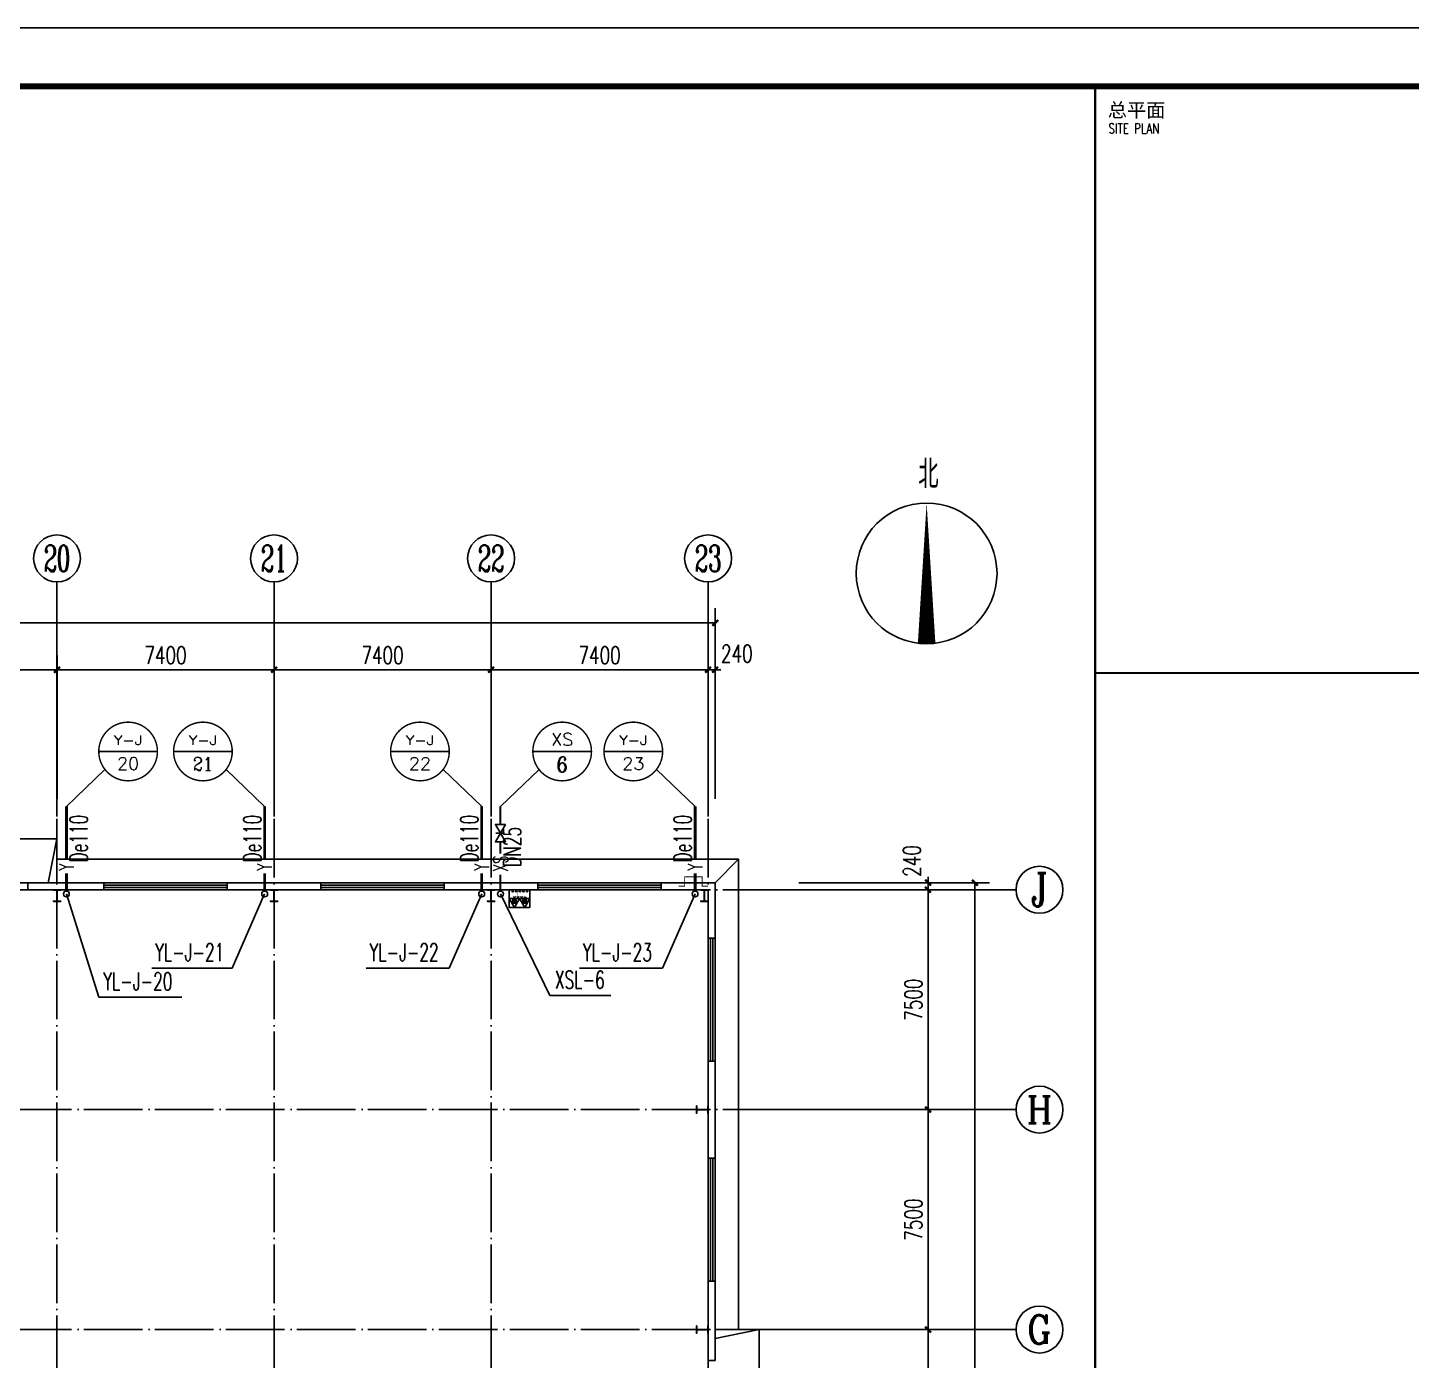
# Model space of a CAD drawing. Extents: x 12811826 to 27008858, y -1172757 to 50528.
# Drawn here: x 13485985 to 13533164, y -245693 to -200243 of the extents above; entities that cross this region are included whole.
import ezdxf
from ezdxf.enums import TextEntityAlignment as Align

# ---------------------------------------------------------------- set-up
doc = ezdxf.new("R2010")
doc.units = 0
doc.header["$LTSCALE"] = 1000
doc.header["$MEASUREMENT"] = 0
doc.linetypes.add('DOTE', pattern=[2.42, 2, -0.2, 0.02, -0.2])
for name, color, linetype in [('AXIS', 3, 'Continuous'), ('AXIS_TEXT', 7, 'Continuous'), ('COLUMN', 2, 'Continuous'), ('DIM_SYMB', 3, 'Continuous'), ('DIM_消防', 3, 'Continuous'), ('DIM_雨水', 3, 'Continuous'), ('DOTE', 8, 'DOTE'), ('EQUIP_消防', 7, 'Continuous'), ('PIPE-消防', 1, 'Continuous'), ('PIPE-雨水', 4, 'Continuous'), ('PUB_TEXT', 7, 'Continuous'), ('TEXT_消防', 7, 'Continuous'), ('TEXT_雨水', 7, 'Continuous'), ('TK', 4, 'Continuous'), ('TWT_TEXT', 7, 'Continuous'), ('VALVE_消防', 7, 'Continuous'), ('VPIPE-消防', 1, 'Continuous'), ('VPIPE-雨水', 4, 'Continuous'), ('WALL-PARAPET', 6, 'Continuous'), ('WINDOW', 4, 'Continuous')]:
    doc.layers.add(name, color=color, linetype=linetype)
doc.styles.add('_TCH_AXIS', font='COMPLEX', dxfattribs={"bigfont": 'GBCBIG'})
doc.styles.add('_TCH_DIM', font='SIMPLEX', dxfattribs={"bigfont": 'GBCBIG'})
doc.styles.add('_TCH_DIM_T3', font='SIMPLEX', dxfattribs={"width": 0.705882, "bigfont": 'GBCBIG'})
doc.styles.add('_TWT_CIRCLE', font='COMPLEX', dxfattribs={"width": 1.1, "height": 3, "bigfont": 'HZTXT'})
doc.styles.add('_TWT_PIPEDN', font='SIMPLEX', dxfattribs={"width": 0.8, "height": 3, "bigfont": 'HZTXT'})
doc.styles.add('_TWT_PIPETEXT', font='COMPLEX', dxfattribs={"width": 0.8, "height": 2.5, "bigfont": 'HZTXT'})
doc.styles.add('_TWT_SERIAL', font='COMPLEX', dxfattribs={"width": 0.8, "height": 3, "bigfont": 'HZTXT'})
doc.styles.add('COMPLEX', font='COMPLEX')
doc.styles.add('ROMANS', font='romans', dxfattribs={"width": 0.65, "height": 231.275})
doc.styles.add('图签宋体', font='', dxfattribs={"height": 300})
doc.styles.get('图签宋体').set_extended_font_data('NSimSun')
doc.dimstyles.new('_TCH_ARCH&&200', dxfattribs={"dimtxt": 595, "dimasz": 200, "dimexe": 500, "dimexo": 600, "dimgap": 200, "dimtad": 1, "dimdec": 0, "dimzin": 0, "dimdsep": 46, "dimtxsty": '_TCH_DIM_T3', "dimblk": 'ARCHTICK', "dimcen": 0.09, "dimclrt": 7, "dimazin": 2, "dimtfac": 1, "dimtdec": 0, "dimtix": 1, "dimtmove": 2, "dimatfit": 3, "dimfxl": 0, "dimtolj": 1, "dimtzin": 0, "dimarcsym": 0})

# ---------------------------------------------------------------- blocks, each defined once
blk = doc.blocks.new('A$C797E1D2B')
at = {"layer": 'COLUMN'}
h = blk.add_hatch(color=256, dxfattribs=at)
h.paths.add_polyline_path([(125, 400), (250, 400), (250, 388), (130, 388), (130, 200), (125, 200)])
h.paths.add_polyline_path([(0, 400), (125, 400), (125, 200), (120, 200), (120, 388), (0, 388)])
h.paths.add_polyline_path([(0, 12), (120, 12), (120, 200), (125, 200), (125, 0), (0, 0)])
h.paths.add_polyline_path([(125, 200), (130, 200), (130, 12), (250, 12), (250, 0), (125, 0)])
blk.add_lwpolyline([(250, 0), (250, 12), (130, 12), (130, 388), (250, 388), (250, 400), (0, 400), (0, 388), (120, 388), (120, 12), (0, 12), (0, 0)], close=True, dxfattribs=at)
blk = doc.blocks.new('_AXISO')
blk.add_circle((0, 0), 0.5)
at = {"layer": 'AXIS_TEXT', "style": 'COMPLEX', "width": 1.041667}
blk.add_attdef('A', text='', height=0.56, dxfattribs=at).set_placement((-0.25, -0.28), (0.25, -0.28), align=Align.FIT)
blk = doc.blocks.new('消防软管卷盘')
blk.add_lwpolyline([(4963954, 151899), (4963954, 150312), (4964641, 150312), (4964641, 151899)], close=True)
for points, const_width in [([(4964134, 151704), (4964482, 151704)], 1), ([(4964134, 151566), (4964482, 151566)], 1), ([(4964134, 151428), (4964482, 151428)], 1), ([(4964134, 151290), (4964482, 151290)], 1), ([(4964134, 151152), (4964482, 151152)], 1), ([(4964134, 151014), (4964482, 151014)], 0.1), ([(4964134, 150876), (4964482, 150876)], 1), ([(4964134, 150738), (4964482, 150738)], 1), ([(4964150, 150600), (4964499, 150600)], 1), ([(4964150, 150462), (4964499, 150462)], 1)]:
    blk.add_lwpolyline(points, dxfattribs=dict(const_width=const_width))
for centre, start, end in [((4964134, 151636), 90, 270), ((4964134, 151360), 90, 270), ((4964134, 151084), 90, 270), ((4964134, 150808), 90, 270), ((4964482, 151498), 270, 90), ((4964482, 151222), 270, 90), ((4964482, 150946), 270, 90), ((4964150, 150532), 90, 270), ((4964499, 150670), 270, 90)]:
    blk.add_arc(centre, 69, start, end)
blk = doc.blocks.new('$TwtSys$00000546')
h = blk.add_hatch()
h.set_pattern_fill('ANSI31', color=256, scale=200, style=0)
h.set_pattern_definition([(45, (-38543.802, -6670.83), (-17.67767, 17.67767), [])])
h.paths.add_polyline_path([(-65, 174), (65, 174), (65, 44), (-65, 44)])
for points in [[(0, 344), (-198, 0), (198, 0)], [(-65, 174), (65, 174), (65, 44), (-65, 44)]]:
    blk.add_lwpolyline(points, close=True)
blk = doc.blocks.new('92623')
blk.add_lwpolyline([(8910066, 83014), (8909273, 83014), (8909273, 82670), (8910066, 82670)], close=True)
at = {"xscale": -0.5, "yscale": 0.5, "zscale": 0.5, "rotation": 89.99999999998747}
blk.add_blockref('消防软管卷盘', (8985223, 2565334), dxfattribs=at)
at = {"layer": 'EQUIP_消防', "color": 8, "rotation": 180}
for p in [(8909471, 83014), (8909868, 83014)]:
    blk.add_blockref('$TwtSys$00000546', p, dxfattribs=at)
blk = doc.blocks.new('GeYuanFrame_14875563', base_point=(20.09, 4.53))
at = {"layer": 'TK'}
blk.add_lwpolyline([(20.09, 4.53), (20.09, 598.53), (1071.09, 598.53), (1071.09, 4.53)], close=True, dxfattribs=at)
at = {"layer": 'TK', "const_width": 1}
blk.add_lwpolyline([(45.09, 588.53), (1061.09, 588.53), (1061.09, 14.53), (45.09, 14.53)], close=True, dxfattribs=at)
at = {"layer": 'TK'}
for points, const_width in [([(991.09, 588.53), (991.09, 14.53)], 0.4), ([(991.09, 488.5), (1061.09, 488.5)], 0.35)]:
    blk.add_lwpolyline(points, dxfattribs=dict(at, const_width=const_width))
at = {"layer": 'TK', "style": '图签宋体'}
blk.add_text('总平面', height=2.4, dxfattribs=at).set_placement((993.23, 583.28))
at = {"layer": 'TK', "style": 'ROMANS', "width": 0.76}
blk.add_text('SITE PLAN', height=1.697, dxfattribs=at).set_placement((993.35, 580.49))
blk = doc.blocks.new('$TCHSYS$WIN2D')
for p, q in [((-0.5, 0.5), (0.5, 0.5)), ((-0.5, 0.5), (-0.5, -0.5)), ((0.5, 0.5), (0.5, -0.5)), ((0.5, 0.167), (-0.5, 0.167)), ((0.5, -0.167), (-0.5, -0.167)), ((-0.5, -0.5), (0.5, -0.5))]:
    blk.add_line(p, q)
blk = doc.blocks.new('_ArchTick')
at = {"color": 0, "linetype": 'ByBlock', "const_width": 0.4}
blk.add_lwpolyline([(-0.5, -0.5), (0.5, 0.5)], dxfattribs=at)
blk = doc.blocks.new('*D172')
at = {"layer": 'AXIS', "color": 0, "lineweight": -2}
for p, q in [((13346145, -226543), (13346145, -220043)), ((13509425, -226543), (13509425, -220043)), ((13346145, -220543), (13509425, -220543))]:
    blk.add_line(p, q, dxfattribs=at)
at = {"layer": 'Defpoints', "color": 0}
for p in [(13509425, -220543), (13346145, -227143), (13509425, -227143)]:
    blk.add_point(p, dxfattribs=at)
at = {"layer": 'AXIS', "color": 0, "lineweight": -2, "xscale": 200, "yscale": 200, "zscale": 200, "rotation": 180}
blk.add_blockref('_ArchTick', (13346145, -220543), dxfattribs=at)
at = {"layer": 'AXIS', "color": 0, "lineweight": -2, "xscale": 200, "yscale": 200, "zscale": 200}
blk.add_blockref('_ArchTick', (13509425, -220543), dxfattribs=at)
at = {"layer": 'AXIS', "color": 7, "insert": (13427785, -220046), "char_height": 595, "attachment_point": 5, "style": '_TCH_DIM_T3'}
blk.add_mtext('\\A1;163280', dxfattribs=at)
blk = doc.blocks.new('*D192')
at = {"layer": 'AXIS', "color": 0, "lineweight": -2}
for p, q in [((13479585, -226543), (13479585, -221643)), ((13486985, -226543), (13486985, -221643)), ((13479585, -222143), (13486985, -222143))]:
    blk.add_line(p, q, dxfattribs=at)
at = {"layer": 'Defpoints', "color": 0}
for p in [(13486985, -222143), (13479585, -227143), (13486985, -227143)]:
    blk.add_point(p, dxfattribs=at)
at = {"layer": 'AXIS', "color": 0, "lineweight": -2, "xscale": 200, "yscale": 200, "zscale": 200, "rotation": 180}
blk.add_blockref('_ArchTick', (13479585, -222143), dxfattribs=at)
at = {"layer": 'AXIS', "color": 0, "lineweight": -2, "xscale": 200, "yscale": 200, "zscale": 200}
blk.add_blockref('_ArchTick', (13486985, -222143), dxfattribs=at)
at = {"layer": 'AXIS', "color": 7, "insert": (13483285, -221646), "char_height": 595, "attachment_point": 5, "style": '_TCH_DIM_T3'}
blk.add_mtext('\\A1;7400', dxfattribs=at)
blk = doc.blocks.new('*D193')
at = {"layer": 'AXIS', "color": 0, "lineweight": -2}
for p, q in [((13486985, -226543), (13486985, -221643)), ((13494385, -226543), (13494385, -221643)), ((13486985, -222143), (13494385, -222143))]:
    blk.add_line(p, q, dxfattribs=at)
at = {"layer": 'Defpoints', "color": 0}
for p in [(13494385, -222143), (13486985, -227143), (13494385, -227143)]:
    blk.add_point(p, dxfattribs=at)
at = {"layer": 'AXIS', "color": 0, "lineweight": -2, "xscale": 200, "yscale": 200, "zscale": 200, "rotation": 180}
blk.add_blockref('_ArchTick', (13486985, -222143), dxfattribs=at)
at = {"layer": 'AXIS', "color": 0, "lineweight": -2, "xscale": 200, "yscale": 200, "zscale": 200}
blk.add_blockref('_ArchTick', (13494385, -222143), dxfattribs=at)
at = {"layer": 'AXIS', "color": 7, "insert": (13490685, -221646), "char_height": 595, "attachment_point": 5, "style": '_TCH_DIM_T3'}
blk.add_mtext('\\A1;7400', dxfattribs=at)
blk = doc.blocks.new('*D194')
at = {"layer": 'AXIS', "color": 0, "lineweight": -2}
for p, q in [((13494385, -226543), (13494385, -221643)), ((13501785, -226543), (13501785, -221643)), ((13494385, -222143), (13501785, -222143))]:
    blk.add_line(p, q, dxfattribs=at)
at = {"layer": 'Defpoints', "color": 0}
for p in [(13501785, -222143), (13494385, -227143), (13501785, -227143)]:
    blk.add_point(p, dxfattribs=at)
at = {"layer": 'AXIS', "color": 0, "lineweight": -2, "xscale": 200, "yscale": 200, "zscale": 200, "rotation": 180}
blk.add_blockref('_ArchTick', (13494385, -222143), dxfattribs=at)
at = {"layer": 'AXIS', "color": 0, "lineweight": -2, "xscale": 200, "yscale": 200, "zscale": 200}
blk.add_blockref('_ArchTick', (13501785, -222143), dxfattribs=at)
at = {"layer": 'AXIS', "color": 7, "insert": (13498085, -221646), "char_height": 595, "attachment_point": 5, "style": '_TCH_DIM_T3'}
blk.add_mtext('\\A1;7400', dxfattribs=at)
blk = doc.blocks.new('*D195')
at = {"layer": 'AXIS', "color": 0, "lineweight": -2}
for p, q in [((13501785, -226543), (13501785, -221643)), ((13509185, -226543), (13509185, -221643)), ((13501785, -222143), (13509185, -222143))]:
    blk.add_line(p, q, dxfattribs=at)
at = {"layer": 'Defpoints', "color": 0}
for p in [(13509185, -222143), (13501785, -227143), (13509185, -227143)]:
    blk.add_point(p, dxfattribs=at)
at = {"layer": 'AXIS', "color": 0, "lineweight": -2, "xscale": 200, "yscale": 200, "zscale": 200, "rotation": 180}
blk.add_blockref('_ArchTick', (13501785, -222143), dxfattribs=at)
at = {"layer": 'AXIS', "color": 0, "lineweight": -2, "xscale": 200, "yscale": 200, "zscale": 200}
blk.add_blockref('_ArchTick', (13509185, -222143), dxfattribs=at)
at = {"layer": 'AXIS', "color": 7, "insert": (13505485, -221646), "char_height": 595, "attachment_point": 5, "style": '_TCH_DIM_T3'}
blk.add_mtext('\\A1;7400', dxfattribs=at)
blk = doc.blocks.new('*D196')
at = {"layer": 'AXIS', "color": 0, "lineweight": -2}
for p, q in [((13509185, -226543), (13509185, -221643)), ((13509425, -226543), (13509425, -221643)), ((13509185, -222143), (13508985, -222143)), ((13509185, -222143), (13509425, -222143)), ((13509425, -222143), (13509625, -222143))]:
    blk.add_line(p, q, dxfattribs=at)
at = {"layer": 'Defpoints', "color": 0}
for p in [(13509425, -222143), (13509185, -227143), (13509425, -227143)]:
    blk.add_point(p, dxfattribs=at)
at = {"layer": 'AXIS', "color": 0, "lineweight": -2, "xscale": 200, "yscale": 200, "zscale": 200}
blk.add_blockref('_ArchTick', (13509185, -222143), dxfattribs=at)
at = {"layer": 'AXIS', "color": 0, "lineweight": -2, "xscale": 200, "yscale": 200, "zscale": 200, "rotation": 180}
blk.add_blockref('_ArchTick', (13509425, -222143), dxfattribs=at)
at = {"layer": 'AXIS', "color": 7, "insert": (13510165, -221593), "char_height": 595, "attachment_point": 5, "style": '_TCH_DIM_T3'}
blk.add_mtext('\\A1;240', dxfattribs=at)
blk = doc.blocks.new('*D197')
at = {"layer": 'AXIS', "color": 0, "lineweight": -2}
for p, q in [((13512285, -229403), (13518785, -229403)), ((13518285, -289883), (13518285, -229403)), ((13512285, -289883), (13518785, -289883))]:
    blk.add_line(p, q, dxfattribs=at)
at = {"layer": 'Defpoints', "color": 0}
for p in [(13511685, -229403), (13518285, -229403), (13511685, -289883)]:
    blk.add_point(p, dxfattribs=at)
at = {"layer": 'AXIS', "color": 0, "lineweight": -2, "xscale": 200, "yscale": 200, "zscale": 200}
for p, rotation in [((13518285, -229403), 90), ((13518285, -289883), 270)]:
    blk.add_blockref('_ArchTick', p, dxfattribs=dict(at, rotation=rotation))
at = {"layer": 'AXIS', "color": 7, "insert": (13517787, -259643), "char_height": 595, "attachment_point": 5, "rotation": 90, "style": '_TCH_DIM_T3'}
blk.add_mtext('\\A1;60480', dxfattribs=at)
blk = doc.blocks.new('*D205')
at = {"layer": 'AXIS', "color": 0, "lineweight": -2}
for p, q in [((13512285, -244643), (13517185, -244643)), ((13516685, -252143), (13516685, -244643)), ((13512285, -252143), (13517185, -252143))]:
    blk.add_line(p, q, dxfattribs=at)
at = {"layer": 'Defpoints', "color": 0}
for p in [(13511685, -244643), (13516685, -244643), (13511685, -252143)]:
    blk.add_point(p, dxfattribs=at)
at = {"layer": 'AXIS', "color": 0, "lineweight": -2, "xscale": 200, "yscale": 200, "zscale": 200}
for p, rotation in [((13516685, -244643), 90), ((13516685, -252143), 270)]:
    blk.add_blockref('_ArchTick', p, dxfattribs=dict(at, rotation=rotation))
at = {"layer": 'AXIS', "color": 7, "insert": (13516187, -248393), "char_height": 595, "attachment_point": 5, "rotation": 90, "style": '_TCH_DIM_T3'}
blk.add_mtext('\\A1;7500', dxfattribs=at)
blk = doc.blocks.new('*D206')
at = {"layer": 'AXIS', "color": 0, "lineweight": -2}
for p, q in [((13512285, -237143), (13517185, -237143)), ((13516685, -244643), (13516685, -237143)), ((13512285, -244643), (13517185, -244643))]:
    blk.add_line(p, q, dxfattribs=at)
at = {"layer": 'Defpoints', "color": 0}
for p in [(13511685, -237143), (13516685, -237143), (13511685, -244643)]:
    blk.add_point(p, dxfattribs=at)
at = {"layer": 'AXIS', "color": 0, "lineweight": -2, "xscale": 200, "yscale": 200, "zscale": 200}
for p, rotation in [((13516685, -237143), 90), ((13516685, -244643), 270)]:
    blk.add_blockref('_ArchTick', p, dxfattribs=dict(at, rotation=rotation))
at = {"layer": 'AXIS', "color": 7, "insert": (13516187, -240893), "char_height": 595, "attachment_point": 5, "rotation": 90, "style": '_TCH_DIM_T3'}
blk.add_mtext('\\A1;7500', dxfattribs=at)
blk = doc.blocks.new('*D207')
at = {"layer": 'AXIS', "color": 0, "lineweight": -2}
for p, q in [((13512285, -229643), (13517185, -229643)), ((13516685, -237143), (13516685, -229643)), ((13512285, -237143), (13517185, -237143))]:
    blk.add_line(p, q, dxfattribs=at)
at = {"layer": 'Defpoints', "color": 0}
for p in [(13511685, -229643), (13516685, -229643), (13511685, -237143)]:
    blk.add_point(p, dxfattribs=at)
at = {"layer": 'AXIS', "color": 0, "lineweight": -2, "xscale": 200, "yscale": 200, "zscale": 200}
for p, rotation in [((13516685, -229643), 90), ((13516685, -237143), 270)]:
    blk.add_blockref('_ArchTick', p, dxfattribs=dict(at, rotation=rotation))
at = {"layer": 'AXIS', "color": 7, "insert": (13516187, -233393), "char_height": 595, "attachment_point": 5, "rotation": 90, "style": '_TCH_DIM_T3'}
blk.add_mtext('\\A1;7500', dxfattribs=at)
blk = doc.blocks.new('*D208')
at = {"layer": 'AXIS', "color": 0, "lineweight": -2}
for p, q in [((13516685, -229403), (13516685, -229203)), ((13512285, -229403), (13517185, -229403)), ((13512285, -229643), (13517185, -229643)), ((13516685, -229643), (13516685, -229403)), ((13516685, -229643), (13516685, -229843))]:
    blk.add_line(p, q, dxfattribs=at)
at = {"layer": 'Defpoints', "color": 0}
for p in [(13511685, -229403), (13511685, -229643), (13516685, -229403)]:
    blk.add_point(p, dxfattribs=at)
at = {"layer": 'AXIS', "color": 0, "lineweight": -2, "xscale": 200, "yscale": 200, "zscale": 200}
for p, rotation in [((13516685, -229403), 270), ((13516685, -229643), 90)]:
    blk.add_blockref('_ArchTick', p, dxfattribs=dict(at, rotation=rotation))
at = {"layer": 'AXIS', "color": 7, "insert": (13516135, -228663), "char_height": 595, "attachment_point": 5, "rotation": 90, "style": '_TCH_DIM_T3'}
blk.add_mtext('\\A1;240', dxfattribs=at)
blk = doc.blocks.new('$VALVE$00000296')
for points in [[(-125, 72), (-125, -72), (125, 72), (125, -72), (-125, 72)], [(0, 60), (0, -64)]]:
    blk.add_lwpolyline(points)
for p in [(-125, 0), (125, 0)]:
    blk.add_point(p)

msp = doc.modelspace()

# ---------------------------------------------------------------- linework, layer by layer
at = {"color": 8, "ltscale": 0.5}
for p, q in [((13486984.8, -227903.1), (13486684.8, -229403.1)), ((13509424.8, -229403.1), (13510224.8, -228603.1)), ((13510924.8, -244643.1), (13509424.8, -244943.1))]:
    msp.add_line(p, q, dxfattribs=at)
for points in [[(13479584.8, -229403.1), (13479584.8, -227903.1), (13486984.8, -227903.1), (13486984.8, -229403.1)], [(13486984.8, -228603.1), (13510224.8, -228603.1), (13510224.8, -244643.1)], [(13509424.8, -252143.1), (13510924.8, -252143.1), (13510924.8, -244643.1), (13509424.8, -244643.1)]]:
    msp.add_lwpolyline(points, dxfattribs=at)
at = {"color": 8, "const_width": 30}
msp.add_lwpolyline([(13509184.8, -229523.1), (13508984.8, -229523.1), (13508984.8, -229203.1), (13508384.8, -229203.1), (13508384.8, -229523.1), (13508184.8, -229523.1)], dxfattribs=at)
at = {"layer": 'AXIS'}
for p, q in [((13486984.8, -227143.1), (13486984.8, -219143.1)), ((13494384.8, -227143.1), (13494384.8, -219143.1)), ((13501784.8, -227143.1), (13501784.8, -219143.1)), ((13509184.8, -227143.1), (13509184.8, -219143.1)), ((13511684.8, -229643.1), (13519684.8, -229643.1)), ((13511684.8, -237143.1), (13519684.8, -237143.1)), ((13511684.8, -244643.1), (13519684.8, -244643.1))]:
    msp.add_line(p, q, dxfattribs=at)
at = {"layer": 'DIM_SYMB'}
msp.add_lwpolyline([(13516636.8, -221254.3, 600, 0, 0), (13516636.8, -216454.3, 0, 0, 0)], format="xyseb", dxfattribs=at)
msp.add_circle((13516636.8, -218854.3), 2400, dxfattribs=at)
at = {"layer": 'DIM_消防'}
for p, q in [((13490409.1, -224928.4), (13488409.1, -224928.4)), ((13492960.6, -224928.4), (13490960.6, -224928.4)), ((13500360.6, -224928.4), (13498360.6, -224928.4)), ((13505209.1, -224928.4), (13503209.1, -224928.4)), ((13507635.6, -224928.4), (13505635.6, -224928.4)), ((13487304.4, -226801.9), (13488620.1, -225542.7)), ((13494065.3, -226801.9), (13492749.6, -225542.7)), ((13501465.3, -226801.9), (13500149.6, -225542.7)), ((13502104.4, -226801.9), (13503420.1, -225542.7)), ((13508740.3, -226801.9), (13507424.6, -225542.7)), ((13502104.4, -229787.1), (13503792.4, -233252.9, 3000)), ((13503792.4, -233252.9, 3000), (13505874.2, -233252.9, 3000))]:
    msp.add_line(p, q, dxfattribs=at)
at = {"layer": 'DIM_消防', "const_width": 50}
for points in [[(13490409.1, -224928.4, 1), (13488409.1, -224928.4, 1)], [(13492960.6, -224928.4, 1), (13490960.6, -224928.4, 1)], [(13500360.6, -224928.4, 1), (13498360.6, -224928.4, 1)], [(13505209.1, -224928.4, 1), (13503209.1, -224928.4, 1)], [(13507635.6, -224928.4, 1), (13505635.6, -224928.4, 1)]]:
    msp.add_lwpolyline(points, format="xyb", close=True, dxfattribs=at)
at = {"layer": 'DIM_雨水'}
for p, q in [((13487304.4, -229787.1), (13488414.5, -233309.3)), ((13494065.3, -229787.1), (13492955.2, -232315.5)), ((13501465.3, -229787.1), (13500355.2, -232315.5)), ((13508740.3, -229787.1), (13507630.2, -232315.5)), ((13492955.2, -232315.5), (13490214.4, -232315.5)), ((13500355.2, -232315.5), (13497523.4, -232315.5)), ((13507630.2, -232315.5), (13504798.4, -232315.5)), ((13488414.5, -233309.3), (13491246.3, -233309.3))]:
    msp.add_line(p, q, dxfattribs=at)
at = {"layer": 'DOTE'}
for p, q in [((13486984.8, -292143.1), (13486984.8, -227143.1)), ((13494384.8, -292143.1), (13494384.8, -227143.1)), ((13501784.8, -292143.1), (13501784.8, -227143.1)), ((13509184.8, -292143.1), (13509184.8, -227143.1)), ((13511684.8, -229643.1), (13343884.8, -229643.1)), ((13511684.8, -237143.1), (13343884.8, -237143.1)), ((13511684.8, -244643.1), (13343884.8, -244643.1))]:
    msp.add_line(p, q, dxfattribs=at)
at = {"layer": 'PIPE-消防', "linetype": 'Continuous', "const_width": 70}
for points in [[(13502104.4, -227415.2), (13502104.4, -226801.9)], [(13502104.4, -228410), (13502104.4, -228015.2)], [(13502104.4, -229687.1), (13502104.4, -229128.1)]]:
    msp.add_lwpolyline(points, dxfattribs=at)
at = {"layer": 'PIPE-雨水', "linetype": 'Continuous', "const_width": 100}
for points in [[(13487304.4, -228600.1), (13487304.4, -226801.9)], [(13494065.3, -228600.1), (13494065.3, -226801.9)], [(13501465.3, -228600.1), (13501465.3, -226801.9)], [(13508740.3, -228600.1), (13508740.3, -226801.9)], [(13487304.4, -229687.1), (13487304.4, -229089.6)], [(13494065.3, -229687.1), (13494065.3, -229089.6)], [(13501465.3, -229687.1), (13501465.3, -229089.6)], [(13508740.3, -229687.1), (13508740.3, -229089.6)]]:
    msp.add_lwpolyline(points, dxfattribs=at)
at = {"layer": 'VPIPE-消防', "linetype": 'Continuous'}
msp.add_circle((13502104.4, -229787.1), 100, dxfattribs=at)
at = {"layer": 'VPIPE-雨水', "linetype": 'Continuous'}
for centre in [(13487304.4, -229787.1), (13494065.3, -229787.1), (13501465.3, -229787.1), (13508740.3, -229787.1)]:
    msp.add_circle(centre, 100, dxfattribs=at)
at = {"layer": 'WALL-PARAPET'}
for p, q in [((13488584.8, -229403.1), (13485984.8, -229403.1)), ((13485984.8, -229403.1), (13485984.8, -229643.1)), ((13485984.8, -229643.1), (13488584.8, -229643.1)), ((13488584.8, -229643.1), (13488584.8, -229403.1)), ((13495984.8, -229403.1), (13492784.8, -229403.1)), ((13492784.8, -229403.1), (13492784.8, -229643.1)), ((13492784.8, -229643.1), (13495984.8, -229643.1)), ((13495984.8, -229643.1), (13495984.8, -229403.1)), ((13503384.8, -229403.1), (13500184.8, -229403.1)), ((13500184.8, -229403.1), (13500184.8, -229643.1)), ((13500184.8, -229643.1), (13503384.8, -229643.1)), ((13503384.8, -229643.1), (13503384.8, -229403.1)), ((13509424.8, -229403.1), (13507584.8, -229403.1)), ((13507584.8, -229403.1), (13507584.8, -229643.1)), ((13507584.8, -229643.1), (13509184.8, -229643.1)), ((13509184.8, -229643.1), (13509184.8, -231293.1)), ((13509424.8, -231293.1), (13509424.8, -229403.1)), ((13509184.8, -231293.1), (13509424.8, -231293.1)), ((13509424.8, -235493.1), (13509184.8, -235493.1)), ((13509184.8, -235493.1), (13509184.8, -238793.1)), ((13509424.8, -238793.1), (13509424.8, -235493.1)), ((13509184.8, -238793.1), (13509424.8, -238793.1)), ((13509424.8, -242993.1), (13509184.8, -242993.1)), ((13509184.8, -242993.1), (13509184.8, -245693.1)), ((13509424.8, -245693.1), (13509424.8, -242993.1)), ((13509184.8, -245693.1), (13509424.8, -245693.1))]:
    msp.add_line(p, q, dxfattribs=at)
at = {"layer": 'WINDOW'}
msp.add_line((13485984.8, -229403.1), (13480584.8, -229403.1), dxfattribs=at)

# ---------------------------------------------------------------- block references
at = {"color": 8, "xscale": 200, "yscale": 200, "zscale": 200}
msp.add_blockref('GeYuanFrame_14875563', (13328184.8, -319043.1), dxfattribs=at)
for p, rotation in [((13487109.9, -229643.1), 180), ((13494509.9, -229643.1), 180), ((13501909.9, -229643.1), 180), ((13509184.8, -229643.1), 180), ((13509184.8, -237268.1), 89.99999999999999), ((13509184.8, -244768.1), 89.99999999999999)]:
    msp.add_blockref('A$C797E1D2B', p, dxfattribs=dict(rotation=rotation))
at = {"xscale": 0.882, "yscale": 0.882, "zscale": 0.882}
msp.add_blockref('92623', (5644427.6, -303164.1), dxfattribs=at)
at = {"layer": 'AXIS'}
ref = msp.add_blockref('_AXISO', (13486984.8, -218343.1), dxfattribs=dict(at, xscale=1600, yscale=1600, zscale=1600))
ref.add_attrib('A', '20', dxfattribs={"layer": 'AXIS_TEXT', "ltscale": 0.5, "height": 905.1, "style": '_TCH_AXIS', "width": 0.617647}).set_placement((13486532.3, -218795.6), (13487437.4, -218795.6), align=Align.FIT)
ref = msp.add_blockref('_AXISO', (13494384.8, -218343.1), dxfattribs=dict(at, xscale=1600, yscale=1600, zscale=1600))
ref.add_attrib('A', '21', dxfattribs={"layer": 'AXIS_TEXT', "ltscale": 0.5, "height": 905.1, "style": '_TCH_AXIS', "width": 0.724138}).set_placement((13493932.3, -218795.6), (13494837.4, -218795.6), align=Align.FIT)
ref = msp.add_blockref('_AXISO', (13501784.8, -218343.1), dxfattribs=dict(at, xscale=1600, yscale=1600, zscale=1600))
ref.add_attrib('A', '22', dxfattribs={"layer": 'AXIS_TEXT', "ltscale": 0.5, "height": 905.1, "style": '_TCH_AXIS', "width": 0.617647}).set_placement((13501332.3, -218795.6), (13502237.4, -218795.6), align=Align.FIT)
ref = msp.add_blockref('_AXISO', (13509184.8, -218343.1), dxfattribs=dict(at, xscale=1600, yscale=1600, zscale=1600))
ref.add_attrib('A', '23', dxfattribs={"layer": 'AXIS_TEXT', "ltscale": 0.5, "height": 905.1, "style": '_TCH_AXIS', "width": 0.617647}).set_placement((13508732.3, -218795.6), (13509637.4, -218795.6), align=Align.FIT)
ref = msp.add_blockref('_AXISO', (13520484.8, -229643.1), dxfattribs=dict(at, xscale=1600, yscale=1600, zscale=1600))
ref.add_attrib('A', 'J', dxfattribs={"layer": 'AXIS_TEXT', "ltscale": 0.5, "height": 1133.9, "style": '_TCH_AXIS'}).set_placement((13520187.9, -230210), (13520781.8, -230210), align=Align.FIT)
ref = msp.add_blockref('_AXISO', (13520484.8, -237143.1), dxfattribs=dict(at, xscale=1600, yscale=1600, zscale=1600))
ref.add_attrib('A', 'H', dxfattribs={"layer": 'AXIS_TEXT', "ltscale": 0.5, "height": 926.9, "style": '_TCH_AXIS'}).set_placement((13520043.5, -237606.5), (13520926.2, -237606.5), align=Align.FIT)
ref = msp.add_blockref('_AXISO', (13520484.8, -244643.1), dxfattribs=dict(at, xscale=1600, yscale=1600, zscale=1600))
ref.add_attrib('A', 'G', dxfattribs={"layer": 'AXIS_TEXT', "ltscale": 0.5, "height": 971.8, "style": '_TCH_AXIS'}).set_placement((13520068.3, -245129), (13520901.4, -245129), align=Align.FIT)
at = {"layer": 'VALVE_消防', "xscale": -2.4, "yscale": -2.4, "zscale": 2.4, "rotation": 90}
msp.add_blockref('$VALVE$00000296', (13502104.4, -227715.2), dxfattribs=at)
at = {"layer": 'WINDOW', "xscale": 4200, "zscale": 4200}
for p, yscale, rotation in [((13490684.8, -229523.1), -240, 180), ((13498084.8, -229523.1), -240, 180), ((13505484.8, -229523.1), -240, 180), ((13509304.8, -233393.1), 240, 90), ((13509304.8, -240893.1), 240, 90)]:
    msp.add_blockref('$TCHSYS$WIN2D', p, dxfattribs=dict(at, yscale=yscale, rotation=rotation))

# ---------------------------------------------------------------- texts
at = {"layer": 'DIM_消防', "color": 7, "style": '_TWT_CIRCLE'}
for s, height, p, p2 in [('Y-J', 319.91, (13488923.2, -224706.8), (13489895.1, -224706.8)), ('Y-J', 319.91, (13491474.6, -224706.8), (13492446.5, -224706.8)), ('Y-J', 319.91, (13498874.6, -224706.8), (13499846.5, -224706.8)), ('XS', 423.95, (13503831.6, -224727.6), (13504586.6, -224727.6)), ('Y-J', 319.91, (13506149.6, -224706.8), (13507121.5, -224706.8)), ('20', 423.95, (13489031.6, -225553.2), (13489786.6, -225553.2)), ('21', 448.85, (13491619.7, -225573.7), (13492301.5, -225573.7)), ('22', 423.95, (13498983.1, -225553.2), (13499738.1, -225553.2)), ('6', 517.5, (13504019.4, -225631.6), (13504398.9, -225631.6)), ('23', 423.95, (13506258.1, -225553.2), (13507013.1, -225553.2))]:
    msp.add_text(s, height=height, dxfattribs=at).set_placement(p, p2, align=Align.FIT)
at = {"layer": 'PUB_TEXT', "style": '_TCH_DIM'}
msp.add_text('北', height=964.5, dxfattribs=at).set_placement((13516349.6, -215954.3))
at = {"layer": 'TEXT_消防', "linetype": 'Continuous', "style": '_TWT_PIPEDN', "width": 0.64}
msp.add_text('DN25', height=600, rotation=90, dxfattribs=at).set_placement((13502804.4, -228866.2))
at = {"layer": 'TEXT_消防', "style": '_TWT_PIPETEXT', "width": 0.64}
msp.add_text('XS', height=500, rotation=90, dxfattribs=at).set_placement((13502354.4, -229028.1))
at = {"layer": 'TEXT_雨水', "linetype": 'Continuous', "style": '_TWT_PIPEDN', "width": 0.64}
for p in [(13488025.3, -228716), (13493944.4, -228716), (13501344.4, -228716), (13508619.4, -228716)]:
    msp.add_text('De110', height=600, rotation=90, dxfattribs=at).set_placement(p)
at = {"layer": 'TEXT_雨水', "style": '_TWT_PIPETEXT', "width": 0.64}
for p in [(13487554.4, -228989.6), (13494315.3, -228989.6), (13501715.3, -228989.6), (13508990.3, -228989.6)]:
    msp.add_text('Y', height=500, rotation=90, dxfattribs=at).set_placement(p)
at = {"layer": 'TWT_TEXT', "style": '_TWT_SERIAL', "width": 0.64}
for s, p in [('YL-J-21', (13490334.4, -232075.5)), ('YL-J-22', (13497643.4, -232075.5)), ('YL-J-23', (13504918.4, -232075.5)), ('YL-J-20', (13488566.3, -233069.3)), ('XSL-6', (13503962.2, -233012.9, 3000))]:
    msp.add_text(s, height=600, dxfattribs=at).set_placement(p)

# ---------------------------------------------------------------- dimensions: what is measured, and where the dimension line sits
at = {"layer": 'AXIS'}
for p1, p2, distance, text, picture, middle in [((13346144.8, -227143.1), (13509424.8, -227143.1), 6600, '163280', '*D172', (13427784.8, -220045.6)), ((13479584.8, -227143.1), (13486984.8, -227143.1), 5000, '7400', '*D192', (13483284.8, -221645.6)), ((13486984.8, -227143.1), (13494384.8, -227143.1), 5000, '7400', '*D193', (13490684.8, -221645.6)), ((13494384.8, -227143.1), (13501784.8, -227143.1), 5000, '7400', '*D194', (13498084.8, -221645.6)), ((13501784.8, -227143.1), (13509184.8, -227143.1), 5000, '7400', '*D195', (13505484.8, -221645.6)), ((13511684.8, -289883.1), (13511684.8, -229403.1), -6600, '60480', '*D197', (13517787.3, -259643.1)), ((13511684.8, -237143.1), (13511684.8, -229643.1), -5000, '7500', '*D207', (13516187.3, -233393.1)), ((13511684.8, -244643.1), (13511684.8, -237143.1), -5000, '7500', '*D206', (13516187.3, -240893.1)), ((13511684.8, -252143.1), (13511684.8, -244643.1), -5000, '7500', '*D205', (13516187.3, -248393.1))]:
    dim = msp.add_aligned_dim(p1=p1, p2=p2, distance=distance, text=text, dimstyle='_TCH_ARCH&&200', dxfattribs=at)
    dim.commit()
    dim.dimension.update_dxf_attribs({"geometry": picture, "text_midpoint": middle})
for base, p1, p2, angle, picture, middle in [((13509424.8, -222143.1), (13509184.8, -227143.1), (13509424.8, -227143.1), 0, '*D196', (13510164.8, -221593.1)), ((13516684.8, -229403.1), (13511684.8, -229643.1), (13511684.8, -229403.1), 90, '*D208', (13516134.8, -228663.1))]:
    dim = msp.add_linear_dim(base=base, p1=p1, p2=p2, angle=angle, text='240', dimstyle='_TCH_ARCH&&200', dxfattribs=at)
    dim.commit()
    dim.dimension.update_dxf_attribs({"geometry": picture, "text_midpoint": middle, "dimtype": 161})

doc.saveas('drawing.dxf')
